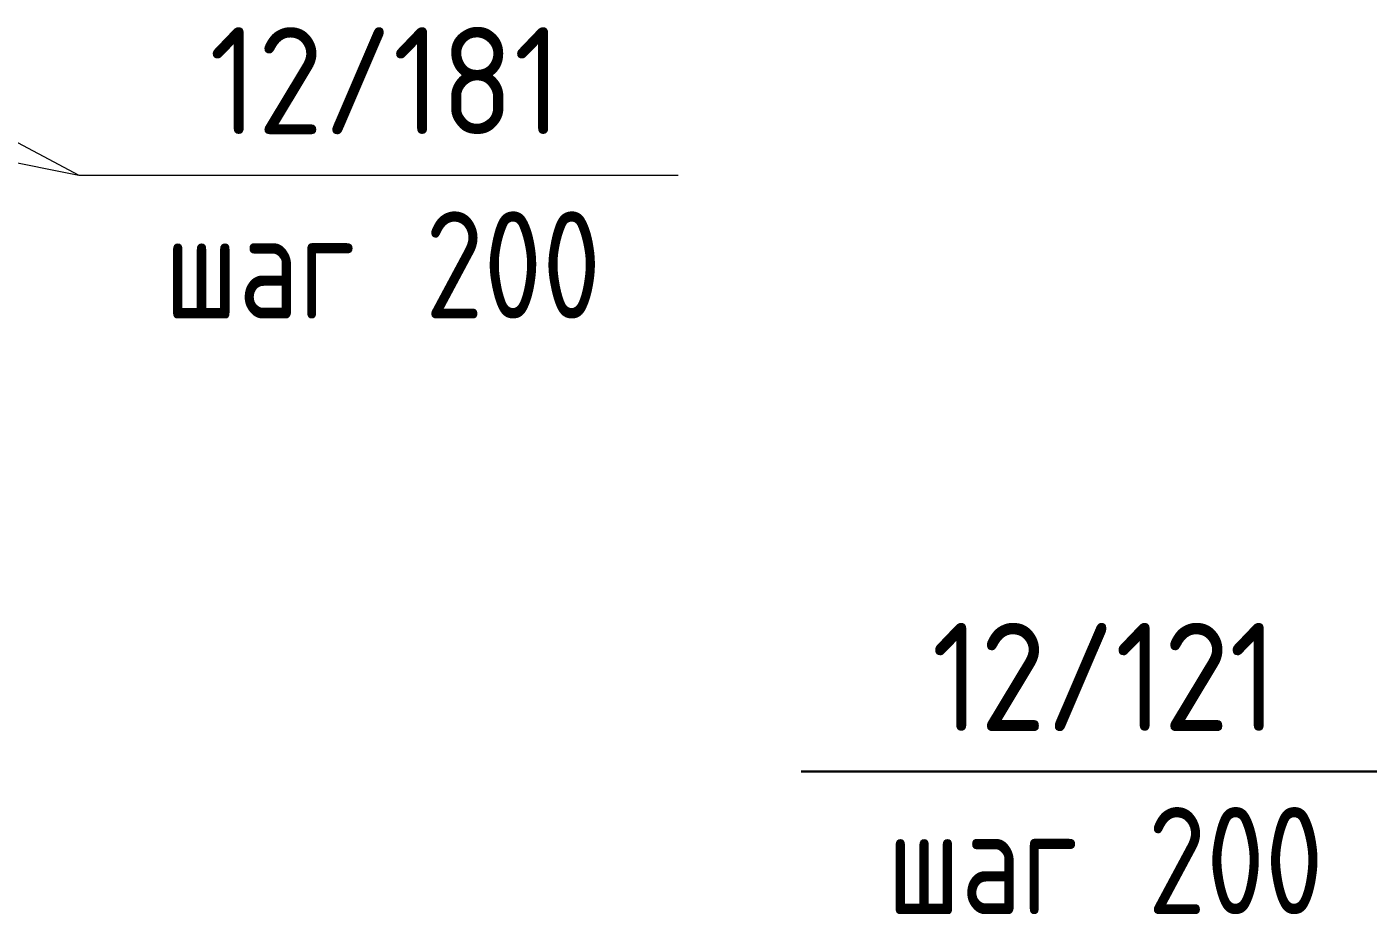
# Model space of a CAD drawing. Header units: millimetres. Extents: x 2384 to 38512, y -3571 to 48684.
# Drawn here: x 3384 to 4010, y 42432 to 42846 of the extents above; entities that cross this region are included whole.
import ezdxf

# ---------------------------------------------------------------- set-up
doc = ezdxf.new("R2010")
doc.units = ezdxf.units.MM
doc.layers.add('AA_Vinoska', color=7, linetype='Continuous', lineweight=9)
doc.styles.add('ISOCPEUR_1', font='isocpeur.ttf', dxfattribs={"width": 0.9, "height": 50})
doc.styles.add('ISOCPEUR_2', font='isocpeur.ttf', dxfattribs={"width": 0.8, "height": 50})

# ---------------------------------------------------------------- blocks, each defined once
blk = doc.blocks.new('042_М_Арматуры - Диам длина поз _ Комментарий-2260297-Схема армирования стен входной группы в_о Г_1-Е_1_2_1-3_1 на отм_ -0_920')
at = {"layer": 'AA_Vinoska'}
blk.add_line((-7, 0), (7, 0), dxfattribs=at)

msp = doc.modelspace()

# ---------------------------------------------------------------- linework, layer by layer
at = {"layer": 'AA_Vinoska'}
for p in [(3181.3174, 42822.652), (3310.8546, 42828.3951)]:
    msp.add_line(p, (3407.848, 42776.7078), dxfattribs=at)

# ---------------------------------------------------------------- block references
at = {"layer": 'AA_Vinoska', "xscale": 19.99999999999999, "yscale": 19.99999999999999, "zscale": 19.99999999999999}
for p in [(3547.848, 42776.7078), (3547.848, 42776.7078), (3885.295, 42498.6473), (3885.295, 42498.1117)]:
    msp.add_blockref('042_М_Арматуры - Диам длина поз _ Комментарий-2260297-Схема армирования стен входной группы в_о Г_1-Е_1_2_1-3_1 на отм_ -0_920', p, dxfattribs=at)

# ---------------------------------------------------------------- texts
at = {"layer": 'AA_Vinoska', "char_height": 50, "attachment_point": 1}
for s, insert, width, style in [('12/181', (3468.8408, 42845.7899), 199.139175, 'ISOCPEUR_1'), ('12/181', (3468.8408, 42845.7899), 199.139175, 'ISOCPEUR_1'), (' 200', (3544.1892, 42759.8088), 133.4008, 'ISOCPEUR_2'), (' 200', (3544.1892, 42759.8088), 133.4008, 'ISOCPEUR_2'), ('шаг', (3447.8808, 42759.8088), 116.7257, 'ISOCPEUR_2'), ('шаг', (3447.8808, 42759.8088), 116.7257, 'ISOCPEUR_2'), ('12/121', (3806.2878, 42567.7294), 199.139175, 'ISOCPEUR_1'), ('12/121', (3806.2878, 42567.1938), 199.139175, 'ISOCPEUR_1'), (' 200', (3881.6361, 42481.7483), 133.4008, 'ISOCPEUR_2'), ('шаг', (3785.3278, 42481.7483), 116.7257, 'ISOCPEUR_2')]:
    msp.add_mtext(s, dxfattribs=dict(at, insert=insert, width=width, style=style))

doc.saveas('drawing.dxf')
